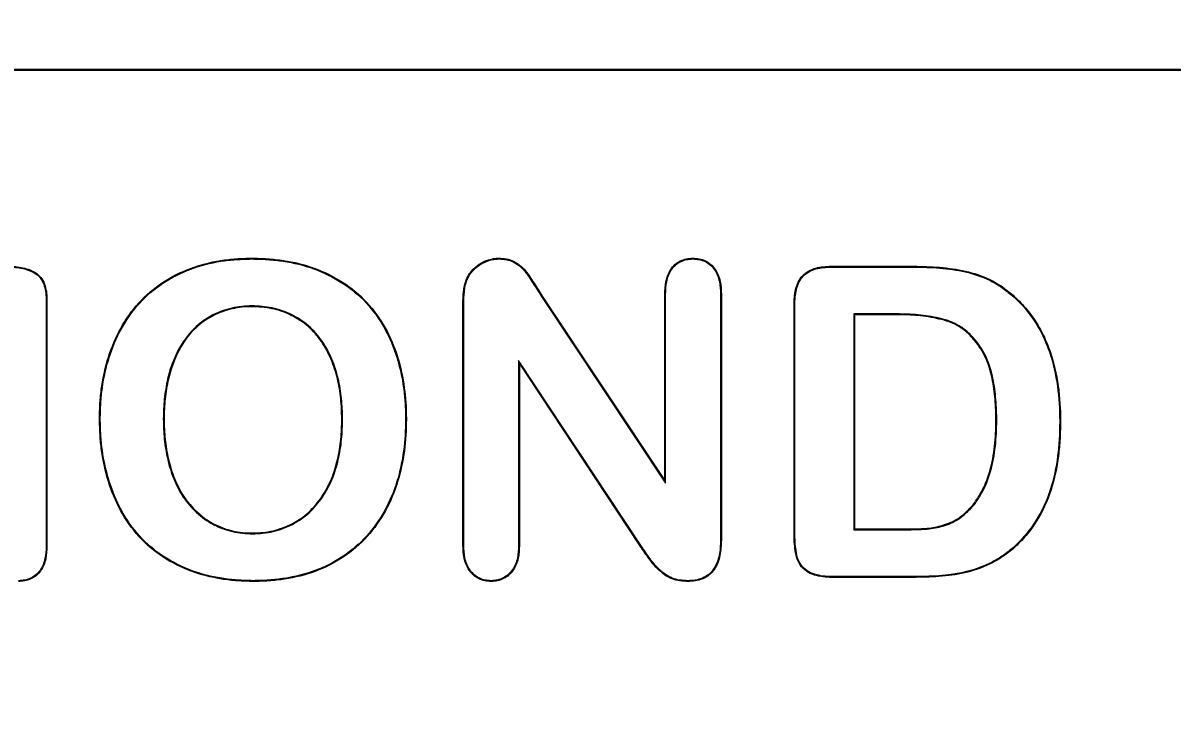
# Model space of a CAD drawing. Header units: millimetres. Extents: x 14 to 415, y 15 to 319.
# Drawn here: x 224.26 to 234.8, y 71.4 to 77.75 of the extents above; entities that cross this region are included whole.
import ezdxf

# ---------------------------------------------------------------- set-up
doc = ezdxf.new("R2010")
doc.units = ezdxf.units.MM
doc.header["$LTSCALE"] = 1.538462
for name, color, linetype, lineweight in [('Dimension (ANSI)', 7, 'Continuous', 9), ('Visible (ANSI)', 7, 'Continuous', 9), ('Visible Narrow (ANSI)', 7, 'Continuous', 9)]:
    doc.layers.add(name, color=color, linetype=linetype, lineweight=lineweight)
doc.styles.add('Note Text (ANSI)', font='arial.ttf')
doc.dimstyles.new('Default - mm (ANSI)', dxfattribs={"dimscale": 1.538462, "dimtxt": 2, "dimasz": 2, "dimexe": 3.175, "dimexo": 1, "dimgap": 0.8, "dimtad": 0, "dimtih": 1, "dimtoh": 1, "dimrnd": 1e-08, "dimzin": 4, "dimdsep": 46, "dimtxsty": 'Note Text (ANSI)', "dimblk": 'Filled-1', "dimcen": 0.09, "dimdle": 10, "dimclrd": 256, "dimclre": 256, "dimclrt": 256, "dimadec": 1, "dimazin": 0, "dimtfac": 1.524, "dimtofl": 0, "dimtmove": 0, "dimatfit": 3, "dimfxl": 1, "dimtolj": 1, "dimtzin": 0, "dimlwd": -1, "dimlwe": -1, "dimarcsym": 0})

# ---------------------------------------------------------------- blocks, each defined once
blk = doc.blocks.new('Filled-1')
at = {"color": 0}
for p, q in [((0, 0), (-1, 0.15)), ((-1, 0.15), (-1, -0.15)), ((-1, 0), (0, 0)), ((-1, -0.15), (0, 0))]:
    blk.add_line(p, q, dxfattribs=at)
at = {"color": 0, "flags": 128}
blk.add_lwpolyline([(-1, -0.15), (0, 0), (-1, 0.15), (-1, -0.15)], dxfattribs=at)
at = {"color": 0}
blk.add_solid([(-1, -0.15), (0, 0), (-1, 0.15), (-1, -0.15)], dxfattribs=at)
blk = doc.blocks.new('*D37')
at = {"layer": 'Defpoints', "color": 0, "transparency": 16777216}
for p in [(251.304, 107.359), (204.766, 71.398), (251.304, 71.398)]:
    blk.add_point(p, dxfattribs=at)
at = {"layer": 'Dimension (ANSI)', "transparency": 16777216}
for p, q in [((204.766, 72.936), (204.766, 112.244)), ((251.304, 72.936), (251.304, 112.244)), ((207.843, 107.359), (229.026, 107.359)), ((248.227, 107.359), (243.233, 107.359))]:
    blk.add_line(p, q, dxfattribs=at)
at = {"layer": 'Dimension (ANSI)', "transparency": 16777216, "xscale": 3.076923076923077, "yscale": 3.076923076923077, "zscale": 3.076923076923077, "rotation": 180}
blk.add_blockref('Filled-1', (204.766, 107.359), dxfattribs=at)
at = {"layer": 'Dimension (ANSI)', "transparency": 16777216, "xscale": 3.076923076923077, "yscale": 3.076923076923077, "zscale": 3.076923076923077}
blk.add_blockref('Filled-1', (251.304, 107.359), dxfattribs=at)
at = {"layer": 'Dimension (ANSI)', "transparency": 16777216, "insert": (236.129, 107.359), "char_height": 3.0769, "attachment_point": 5, "style": 'Note Text (ANSI)'}
blk.add_mtext('\\A1; 55.00\\P[2.17]', dxfattribs=at)

msp = doc.modelspace()

# ---------------------------------------------------------------- linework, layer by layer
at = {"layer": 'Visible (ANSI)'}
for p, q in [((243.2657, 77.3208), (212.8042, 77.3208)), ((243.2657, 77.3097), (212.8042, 77.3097)), ((226.3593, 75.5841), (226.3593, 75.5915)), ((228.6232, 75.5841), (228.6232, 75.5915)), ((230.4013, 75.5841), (230.4013, 75.5915)), ((231.6698, 75.5175), (232.4293, 75.5175)), ((231.6699, 75.5101), (231.6698, 75.5175)), ((231.6699, 75.5101), (232.4292, 75.5101)), ((228.3311, 75.3898), (228.3242, 75.3925)), ((229.0132, 75.2399), (229.0195, 75.2439)), ((229.0132, 75.2399), (230.1525, 73.531)), ((229.0195, 75.2439), (230.1451, 73.5554)), ((230.1451, 73.5554), (230.1451, 75.2595)), ((230.1525, 75.2594), (230.1451, 75.2595)), ((230.1525, 73.531), (230.1525, 75.2594)), ((230.6559, 75.2594), (230.6633, 75.2595)), ((230.6559, 75.2594), (230.6559, 73.0072)), ((230.6633, 75.2595), (230.6633, 73.0071)), ((233.3176, 75.2602), (233.3224, 75.2658)), ((224.4737, 75.2015), (224.4811, 75.2016)), ((224.4737, 75.2015), (224.4737, 72.9551)), ((224.4811, 75.2016), (224.4811, 72.955)), ((226.3593, 75.1547), (226.3593, 75.1473)), ((228.2941, 72.962), (228.2941, 75.1716)), ((228.3015, 72.9621), (228.3015, 75.1715)), ((231.3297, 73.0736), (231.3297, 75.1635)), ((231.3371, 75.1633), (231.3297, 75.1635)), ((231.3371, 73.0737), (231.3371, 75.1633)), ((231.8776, 75.0806), (231.885, 75.0732)), ((231.8776, 75.0806), (231.8776, 73.1038)), ((232.2726, 75.0806), (231.8776, 75.0806)), ((232.2725, 75.0732), (231.885, 75.0732)), ((231.885, 75.0732), (231.885, 73.1112)), ((228.805, 74.6535), (228.805, 72.9604)), ((229.9164, 72.9742), (228.805, 74.6535)), ((228.805, 74.6535), (228.8124, 74.629)), ((229.9102, 72.9701), (228.8124, 74.629)), ((228.8124, 74.629), (228.8124, 72.9602)), ((224.9698, 74.1188), (224.9624, 74.1188)), ((225.5473, 74.1188), (225.5547, 74.1188)), ((227.1909, 74.1189), (227.1835, 74.1188)), ((227.7684, 74.1148), (227.7758, 74.1148)), ((233.188, 74.1032), (233.1806, 74.1032)), ((233.7656, 74.0992), (233.773, 74.0992)), ((230.1525, 73.531), (230.1451, 73.5554)), ((232.8905, 73.2416), (232.8856, 73.2471)), ((231.8776, 73.1038), (231.885, 73.1112)), ((231.885, 73.1112), (232.3298, 73.1112)), ((226.3674, 73.0668), (226.3674, 73.0742)), ((230.6559, 73.0072), (230.6633, 73.0071)), ((231.8776, 73.1038), (232.3298, 73.1038)), ((224.4737, 72.9551), (224.4811, 72.955)), ((228.3015, 72.9621), (228.2941, 72.962)), ((228.805, 72.9604), (228.8124, 72.9602)), ((233.3412, 72.9415), (233.3461, 72.9359)), ((226.3709, 72.6373), (226.3708, 72.63)), ((228.5532, 72.6374), (228.5532, 72.63)), ((230.3562, 72.6374), (230.3562, 72.63)), ((232.4489, 72.667), (231.6958, 72.667)), ((232.4489, 72.6744), (231.6959, 72.6744))]:
    msp.add_line(p, q, dxfattribs=at)
for points, knots in [([(224.9624, 74.1188), (224.9633, 74.1667), (224.9642, 74.2145), (224.9698, 74.31), (224.9748, 74.3577), (224.9951, 74.4998), (225.0154, 74.5936), (225.1022, 74.8673), (225.1941, 75.0404), (225.387, 75.2531), (225.4604, 75.3157), (225.6199, 75.4215), (225.7062, 75.4643), (225.8855, 75.5314), (225.9787, 75.5552), (226.1205, 75.5778), (226.1681, 75.5832), (226.2636, 75.5894), (226.3114, 75.5905), (226.3593, 75.5915)], [0, 0, 0, 0, 0.0001692093, 0.0001692093, 0.0003384185, 0.0003384185, 0.000676837, 0.000676837, 0.0013536741, 0.0013536741, 0.0016920926, 0.0016920926, 0.0020305111, 0.0020305111, 0.0023689297, 0.0023689297, 0.0025381389, 0.0025381389, 0.0027073482, 0.0027073482, 0.0027073482, 0.0027073482]), ([(224.9698, 74.1188), (224.9707, 74.1666), (224.9716, 74.2143), (224.9772, 74.3094), (224.9821, 74.3568), (225.0023, 74.4984), (225.0225, 74.5918), (225.109, 74.8643), (225.2004, 75.0363), (225.392, 75.2477), (225.4649, 75.3098), (225.6235, 75.415), (225.7093, 75.4576), (225.8876, 75.5243), (225.9803, 75.5479), (226.1215, 75.5705), (226.1688, 75.5759), (226.2638, 75.582), (226.3115, 75.5831), (226.3593, 75.5841)], [0, 0, 0, 0, 0.0001681814, 0.0001681814, 0.0003365368, 0.0003365368, 0.0006732474, 0.0006732474, 0.0013466688, 0.0013466688, 0.0016833795, 0.0016833795, 0.0020200902, 0.0020200902, 0.0023568009, 0.0023568009, 0.0025251562, 0.0025251562, 0.0026933569, 0.0026933569, 0.0026933569, 0.0026933569]), ([(226.3593, 75.5915), (226.4076, 75.5908), (226.456, 75.59), (226.5524, 75.5829), (226.6005, 75.5775), (226.744, 75.5562), (226.8384, 75.5334), (227.1112, 75.4345), (227.2799, 75.3293), (227.5435, 75.0462), (227.6374, 74.8716), (227.724, 74.5948), (227.7444, 74.4999), (227.7635, 74.3561), (227.7684, 74.308), (227.7748, 74.2115), (227.7754, 74.1631), (227.7758, 74.1148)], [0, 0, 0, 0, 0.0001707451, 0.0001707451, 0.0003414902, 0.0003414902, 0.0006829805, 0.0006829805, 0.001365961, 0.001365961, 0.0020489415, 0.0020489415, 0.0023904317, 0.0023904317, 0.0025611768, 0.0025611768, 0.0027319219, 0.0027319219, 0.0027319219, 0.0027319219]), ([(226.3593, 75.5841), (226.4076, 75.5834), (226.4557, 75.5826), (226.5516, 75.5755), (226.5996, 75.5702), (226.7425, 75.549), (226.8364, 75.5263), (227.1076, 75.4279), (227.2754, 75.3233), (227.5372, 75.0422), (227.6306, 74.8685), (227.7168, 74.593), (227.7371, 74.4985), (227.7561, 74.3553), (227.761, 74.3073), (227.7674, 74.2112), (227.768, 74.1632), (227.7684, 74.1148)], [0, 0, 0, 0, 0.0001697246, 0.0001697246, 0.0003396035, 0.0003396035, 0.0006793612, 0.0006793612, 0.0013588768, 0.0013588768, 0.0020383924, 0.0020383924, 0.0023781502, 0.0023781502, 0.0025480291, 0.0025480291, 0.0027177796, 0.0027177796, 0.0027177796, 0.0027177796]), ([(228.3242, 75.3925), (228.3308, 75.407), (228.3373, 75.4214), (228.3536, 75.4485), (228.3633, 75.4612), (228.3939, 75.4976), (228.4178, 75.5187), (228.4709, 75.5534), (228.4994, 75.5678), (228.5447, 75.5823), (228.5602, 75.5859), (228.5915, 75.5902), (228.6074, 75.5908), (228.6232, 75.5915)], [0, 0, 0, 0, 0.00005571568, 0.00005571568, 0.00011143135, 0.00011143135, 0.00022286271, 0.00022286271, 0.00033429406, 0.00033429406, 0.00039000974, 0.00039000974, 0.00044572541, 0.00044572541, 0.00044572541, 0.00044572541]), ([(228.3311, 75.3898), (228.3376, 75.4042), (228.344, 75.4182), (228.3597, 75.4442), (228.3691, 75.4566), (228.3992, 75.4924), (228.4223, 75.5128), (228.4745, 75.547), (228.5023, 75.561), (228.5466, 75.5751), (228.5617, 75.5786), (228.592, 75.5828), (228.6075, 75.5834), (228.6232, 75.5841)], [0, 0, 0, 0, 0.00005403762, 0.00005403762, 0.00010853353, 0.00010853353, 0.00021752534, 0.00021752534, 0.00032651716, 0.00032651716, 0.00038101307, 0.00038101307, 0.00043516479, 0.00043516479, 0.00043516479, 0.00043516479]), ([(228.6232, 75.5915), (228.6465, 75.5906), (228.6699, 75.5896), (228.7154, 75.5811), (228.7377, 75.5734), (228.8007, 75.5432), (228.8365, 75.512), (228.8971, 75.4415), (228.9213, 75.4016), (228.9706, 75.3229), (228.995, 75.2834), (229.0195, 75.2439)], [0, 0, 0, 0, 0.00008165373, 0.00008165373, 0.00016330747, 0.00016330747, 0.00032661493, 0.00032661493, 0.0004899224, 0.0004899224, 0.00065322986, 0.00065322986, 0.00065322986, 0.00065322986]), ([(228.6232, 75.5841), (228.6464, 75.5832), (228.6693, 75.5822), (228.7133, 75.5739), (228.735, 75.5664), (228.7965, 75.537), (228.8314, 75.5067), (228.8911, 75.4373), (228.9151, 75.3977), (228.9643, 75.319), (228.9887, 75.2795), (229.0132, 75.24), (229.0132, 75.2399), (229.0132, 75.2399), (229.0132, 75.2399)], [0, 0, 0, 0, 0.00008016699, 0.00008016699, 0.00016067949, 0.00016067949, 0.00032170447, 0.00032170447, 0.00048272946, 0.00048272946, 0.00064375444, 0.00064375444, 0.00064375444, 0.00064390168, 0.00064390168, 0.00064390168, 0.00064390168]), ([(230.1451, 75.2595), (230.1464, 75.2989), (230.148, 75.3387), (230.1638, 75.4163), (230.1774, 75.4543), (230.2209, 75.5204), (230.251, 75.5482), (230.304, 75.575), (230.323, 75.5817), (230.3617, 75.5895), (230.3815, 75.5905), (230.4013, 75.5915)], [0, 0, 0, 0, 0.00013937207, 0.00013937207, 0.00027874414, 0.00027874414, 0.00041811621, 0.00041811621, 0.00048780225, 0.00048780225, 0.00055748828, 0.00055748828, 0.00055748828, 0.00055748828]), ([(230.1525, 75.2594), (230.1538, 75.2988), (230.1554, 75.338), (230.1709, 75.4141), (230.1842, 75.4512), (230.2265, 75.5154), (230.2554, 75.5422), (230.3068, 75.5681), (230.3251, 75.5746), (230.3624, 75.5821), (230.3816, 75.5831), (230.4013, 75.5841)], [0, 0, 0, 0, 0.00013607543, 0.00013607543, 0.00027229216, 0.00027229216, 0.00040850889, 0.00040850889, 0.00047661725, 0.00047661725, 0.0005443156, 0.0005443156, 0.0005443156, 0.0005443156]), ([(230.4013, 75.5915), (230.4213, 75.5905), (230.4413, 75.5896), (230.4806, 75.5822), (230.4998, 75.5758), (230.5538, 75.5496), (230.5847, 75.5221), (230.6298, 75.456), (230.6443, 75.4179), (230.6604, 75.3395), (230.662, 75.2993), (230.6633, 75.2595)], [0, 0, 0, 0, 0.00007002805, 0.00007002805, 0.0001400561, 0.0001400561, 0.0002801122, 0.0002801122, 0.0004201683, 0.0004201683, 0.0005602244, 0.0005602244, 0.0005602244, 0.0005602244]), ([(230.4013, 75.5841), (230.4212, 75.5831), (230.4407, 75.5822), (230.4785, 75.575), (230.4972, 75.5689), (230.5494, 75.5436), (230.5792, 75.517), (230.623, 75.4528), (230.6372, 75.4156), (230.653, 75.3388), (230.6546, 75.2992), (230.6559, 75.2594)], [0, 0, 0, 0, 0.00006791252, 0.00006791252, 0.0001362327, 0.0001362327, 0.00027287307, 0.00027287307, 0.00040951344, 0.00040951344, 0.00054601053, 0.00054601053, 0.00054601053, 0.00054601053]), ([(224.1224, 75.5101), (224.1684, 75.5088), (224.2141, 75.5066), (224.3026, 75.4866), (224.3464, 75.4706), (224.4007, 75.4316), (224.4167, 75.4161), (224.4401, 75.3783), (224.45, 75.358), (224.4626, 75.3146), (224.4678, 75.2924), (224.4725, 75.2475), (224.473, 75.2245), (224.4737, 75.2015)], [0, 0, 0, 0, 0.00015889378, 0.00015889378, 0.00031790329, 0.00031790329, 0.00039740804, 0.00039740804, 0.0004769128, 0.0004769128, 0.00055641755, 0.00055641755, 0.00063579273, 0.00063579273, 0.00063579273, 0.00063579273]), ([(224.1225, 75.5175), (224.1685, 75.5162), (224.215, 75.514), (224.305, 75.4936), (224.3494, 75.4774), (224.4057, 75.4371), (224.4225, 75.4207), (224.4468, 75.3815), (224.4569, 75.3605), (224.4699, 75.3162), (224.4751, 75.2937), (224.4799, 75.2478), (224.4804, 75.2246), (224.4811, 75.2016)], [0, 0, 0, 0, 0.00016233415, 0.00016233415, 0.0003246683, 0.0003246683, 0.00040583538, 0.00040583538, 0.00048700246, 0.00048700246, 0.00056816953, 0.00056816953, 0.00064933661, 0.00064933661, 0.00064933661, 0.00064933661]), ([(231.3297, 75.1635), (231.3311, 75.2107), (231.3334, 75.2584), (231.3558, 75.3506), (231.3749, 75.3959), (231.4396, 75.4653), (231.4834, 75.4879), (231.5747, 75.5136), (231.6226, 75.516), (231.6698, 75.5175)], [0, 0, 0, 0, 0.00016714169, 0.00016714169, 0.00033428338, 0.00033428338, 0.00050142507, 0.00050142507, 0.00066856677, 0.00066856677, 0.00066856677, 0.00066856677]), ([(231.3371, 75.1633), (231.3385, 75.2107), (231.3408, 75.2575), (231.3628, 75.348), (231.3814, 75.392), (231.4438, 75.459), (231.4863, 75.4811), (231.5757, 75.5062), (231.6227, 75.5086), (231.6699, 75.5101)], [0, 0, 0, 0, 0.0001638479, 0.0001638479, 0.00032782573, 0.00032782573, 0.00049180356, 0.00049180356, 0.00065564862, 0.00065564862, 0.00065564862, 0.00065564862]), ([(232.4292, 75.5101), (232.5082, 75.5089), (232.5871, 75.5073), (232.7441, 75.4937), (232.8224, 75.4827), (232.9759, 75.4487), (233.0508, 75.4237), (233.1566, 75.3721), (233.1908, 75.3526), (233.2558, 75.309), (233.2866, 75.2847), (233.3176, 75.2602)], [0, 0, 0, 0, 0.0002793124, 0.0002793124, 0.0005586871, 0.0005586871, 0.0008380618, 0.0008380618, 0.0009777491, 0.0009777491, 0.0011171689, 0.0011171689, 0.0011171689, 0.0011171689]), ([(232.4293, 75.5175), (232.5083, 75.5163), (232.5874, 75.5147), (232.745, 75.501), (232.8235, 75.49), (232.9779, 75.4558), (233.0535, 75.4306), (233.1601, 75.3786), (233.1946, 75.3589), (233.2602, 75.3149), (233.2913, 75.2904), (233.3224, 75.2658)], [0, 0, 0, 0, 0.000280817, 0.000280817, 0.000561634, 0.000561634, 0.0008424511, 0.0008424511, 0.0009828596, 0.0009828596, 0.0011232681, 0.0011232681, 0.0011232681, 0.0011232681]), ([(228.2941, 75.1716), (228.2945, 75.2089), (228.2955, 75.2463), (228.3021, 75.3019), (228.3047, 75.3205), (228.3125, 75.357), (228.3183, 75.3748), (228.3242, 75.3925)], [0, 0, 0, 0, 0.0001325811, 0.0001325811, 0.00019887165, 0.00019887165, 0.0002651622, 0.0002651622, 0.0002651622, 0.0002651622]), ([(228.3015, 75.1715), (228.3019, 75.2089), (228.3029, 75.2457), (228.3094, 75.3009), (228.312, 75.3193), (228.3197, 75.3549), (228.3252, 75.3721), (228.3311, 75.3898)], [0, 0, 0, 0, 0.00013118362, 0.00013118362, 0.00019679652, 0.00019679652, 0.00026194278, 0.00026194278, 0.00026194278, 0.00026194278]), ([(233.3176, 75.2602), (233.3577, 75.2243), (233.3967, 75.1879), (233.4678, 75.108), (233.5003, 75.0653), (233.5594, 74.9761), (233.5862, 74.9296), (233.6331, 74.8334), (233.6528, 74.7834), (233.7059, 74.6317), (233.7287, 74.5264), (233.7598, 74.314), (233.7645, 74.2067), (233.7656, 74.0992)], [0, 0, 0, 0, 0.000188355, 0.000188355, 0.0003769755, 0.0003769755, 0.000565596, 0.000565596, 0.0007542164, 0.0007542164, 0.0011314573, 0.0011314573, 0.001508595, 0.001508595, 0.001508595, 0.001508595]), ([(233.3224, 75.2658), (233.3625, 75.2299), (233.4019, 75.1931), (233.4736, 75.1127), (233.5062, 75.0697), (233.5658, 74.9799), (233.5927, 74.9331), (233.6399, 74.8363), (233.6597, 74.7861), (233.713, 74.6336), (233.736, 74.5278), (233.7672, 74.3147), (233.7719, 74.2068), (233.773, 74.0992)], [0, 0, 0, 0, 0.0001895167, 0.0001895167, 0.0003790334, 0.0003790334, 0.0005685501, 0.0005685501, 0.0007580668, 0.0007580668, 0.0011371002, 0.0011371002, 0.0015161336, 0.0015161336, 0.0015161336, 0.0015161336]), ([(226.3593, 75.1547), (226.3592, 75.1547), (226.3592, 75.1547), (226.3591, 75.1546), (226.3285, 75.1539), (226.2976, 75.1531), (226.236, 75.1467), (226.2055, 75.1413), (226.1151, 75.1205), (226.0564, 75.0995), (225.8913, 75.0145), (225.7973, 74.9279), (225.6604, 74.7219), (225.6156, 74.6049), (225.5732, 74.425), (225.5633, 74.3642), (225.5503, 74.2418), (225.5485, 74.1802), (225.5473, 74.119), (225.5473, 74.1189), (225.5473, 74.1189), (225.5473, 74.1188)], [0, 0, 0, 0, 0.0000002608, 0.0000002608, 0.0000002608, 0.0001092755, 0.0001092755, 0.0002182901, 0.0002182901, 0.0004363195, 0.0004363195, 0.0008723781, 0.0008723781, 0.0013084368, 0.0013084368, 0.0015264661, 0.0015264661, 0.0017444954, 0.0017444954, 0.0017444954, 0.0017446666, 0.0017446666, 0.0017446666, 0.0017446666]), ([(226.3593, 75.1473), (226.3286, 75.1465), (226.298, 75.1457), (226.2371, 75.1394), (226.2069, 75.134), (226.1173, 75.1134), (226.0592, 75.0926), (225.8958, 75.0085), (225.8029, 74.9228), (225.6672, 74.7188), (225.6227, 74.6025), (225.5804, 74.4237), (225.5706, 74.3631), (225.5576, 74.2413), (225.5559, 74.18), (225.5547, 74.1188)], [0, 0, 0, 0, 0.0001081572, 0.0001081572, 0.0002163144, 0.0002163144, 0.0004326287, 0.0004326287, 0.0008652575, 0.0008652575, 0.0012978862, 0.0012978862, 0.0015142006, 0.0015142006, 0.0017305149, 0.0017305149, 0.0017305149, 0.0017305149]), ([(227.1909, 74.1189), (227.1909, 74.1189), (227.1909, 74.1189), (227.1909, 74.119), (227.1896, 74.1809), (227.1881, 74.2432), (227.1753, 74.3671), (227.1648, 74.4286), (227.1356, 74.5498), (227.1164, 74.6094), (227.0678, 74.7243), (227.0391, 74.7799), (226.9857, 74.8574), (226.966, 74.8817), (226.9248, 74.9286), (226.9027, 74.951), (226.8314, 75.0124), (226.7788, 75.0469), (226.6663, 75.1021), (226.6067, 75.1225), (226.4843, 75.149), (226.4214, 75.1525), (226.3595, 75.1546), (226.3595, 75.1546), (226.3594, 75.1547), (226.3593, 75.1547)], [0, 0, 0, 0, 0.0000001435, 0.0000001435, 0.0000001435, 0.0002187367, 0.0002187367, 0.0004373299, 0.0004373299, 0.0006559231, 0.0006559231, 0.0008745162, 0.0008745162, 0.0009838128, 0.0009838128, 0.0010931094, 0.0010931094, 0.0013117026, 0.0013117026, 0.0015302958, 0.0015302958, 0.001748889, 0.001748889, 0.001748889, 0.0017491477, 0.0017491477, 0.0017491477, 0.0017491477]), ([(227.1835, 74.1188), (227.1822, 74.1808), (227.1807, 74.2428), (227.168, 74.366), (227.1576, 74.4273), (227.1285, 74.5477), (227.1094, 74.6069), (227.0612, 74.7211), (227.0326, 74.7764), (226.9799, 74.8529), (226.9602, 74.877), (226.9194, 74.9236), (226.8976, 74.9457), (226.8272, 75.0063), (226.775, 75.0406), (226.6636, 75.0952), (226.6045, 75.1154), (226.4833, 75.1417), (226.4212, 75.1451), (226.3593, 75.1473)], [0, 0, 0, 0, 0.000216912, 0.000216912, 0.000433824, 0.000433824, 0.0006507361, 0.0006507361, 0.0008676481, 0.0008676481, 0.0009761041, 0.0009761041, 0.0010845601, 0.0010845601, 0.0013014721, 0.0013014721, 0.0015183842, 0.0015183842, 0.0017352962, 0.0017352962, 0.0017352962, 0.0017352962]), ([(233.1806, 74.1032), (233.1803, 74.168), (233.1785, 74.2327), (233.1677, 74.3618), (233.159, 74.426), (233.1326, 74.5529), (233.114, 74.6153), (233.0613, 74.7337), (233.0255, 74.7884), (232.9636, 74.8633), (232.9414, 74.887), (232.8933, 74.9304), (232.867, 74.9495), (232.8116, 74.9831), (232.7824, 74.9974), (232.7212, 75.0187), (232.6898, 75.0271), (232.5952, 75.0488), (232.531, 75.0589), (232.4021, 75.0711), (232.3373, 75.0724), (232.2725, 75.0732)], [0, 0, 0, 0, 0.0002272615, 0.0002272615, 0.000454523, 0.000454523, 0.0006817845, 0.0006817845, 0.000909046, 0.000909046, 0.0010226768, 0.0010226768, 0.0011363075, 0.0011363075, 0.0012499383, 0.0012499383, 0.001363569, 0.001363569, 0.0015908305, 0.0015908305, 0.001818092, 0.001818092, 0.001818092, 0.001818092]), ([(233.188, 74.1032), (233.188, 74.1032), (233.188, 74.1032), (233.188, 74.1032), (233.1877, 74.168), (233.1859, 74.2332), (233.175, 74.3626), (233.1663, 74.4273), (233.1397, 74.5547), (233.1211, 74.6176), (233.0678, 74.7374), (233.0316, 74.7926), (232.9691, 74.8682), (232.9467, 74.8922), (232.8979, 74.9362), (232.8712, 74.9556), (232.8151, 74.9896), (232.7852, 75.0043), (232.7232, 75.0258), (232.6917, 75.0342), (232.5964, 75.0561), (232.532, 75.0662), (232.4025, 75.0785), (232.3373, 75.0797), (232.2726, 75.0806), (232.2726, 75.0806), (232.2726, 75.0806), (232.2726, 75.0806)], [0, 0, 0, 0, 0.0000000971, 0.0000000971, 0.0000000971, 0.0002290784, 0.0002290784, 0.0004580597, 0.0004580597, 0.0006870411, 0.0006870411, 0.0009160224, 0.0009160224, 0.001030513, 0.001030513, 0.0011450037, 0.0011450037, 0.0012594943, 0.0012594943, 0.001373985, 0.001373985, 0.0016029663, 0.0016029663, 0.0018319476, 0.0018319476, 0.0018319476, 0.0018320062, 0.0018320062, 0.0018320062, 0.0018320062]), ([(226.3708, 72.63), (226.3225, 72.6311), (226.2742, 72.6323), (226.1777, 72.6388), (226.1297, 72.6443), (225.9864, 72.6673), (225.8921, 72.6908), (225.7111, 72.7588), (225.624, 72.8023), (225.4622, 72.9082), (225.3885, 72.972), (225.2581, 73.1149), (225.203, 73.1951), (225.1097, 73.3646), (225.0727, 73.4544), (225.0156, 73.6391), (224.9951, 73.7339), (224.975, 73.8776), (224.9702, 73.9257), (224.9644, 74.0222), (224.9634, 74.0705), (224.9624, 74.1188)], [0, 0, 0, 0, 0.0001705458, 0.0001705458, 0.0003410916, 0.0003410916, 0.0006821833, 0.0006821833, 0.0010232749, 0.0010232749, 0.0013643665, 0.0013643665, 0.0017054582, 0.0017054582, 0.0020465498, 0.0020465498, 0.0023876415, 0.0023876415, 0.0025581873, 0.0025581873, 0.0027287331, 0.0027287331, 0.0027287331, 0.0027287331]), ([(226.3709, 72.6373), (226.3226, 72.6385), (226.2744, 72.6397), (226.1785, 72.6461), (226.1306, 72.6516), (225.988, 72.6745), (225.8942, 72.6979), (225.7142, 72.7655), (225.6275, 72.8088), (225.4668, 72.914), (225.3936, 72.9774), (225.264, 73.1194), (225.2093, 73.1991), (225.1164, 73.3677), (225.0797, 73.4569), (225.0228, 73.6409), (225.0024, 73.7353), (224.9824, 73.8784), (224.9775, 73.9263), (224.9718, 74.0224), (224.9708, 74.0705), (224.9698, 74.1188)], [0, 0, 0, 0, 0.000169551, 0.000169551, 0.0003392858, 0.0003392858, 0.0006787552, 0.0006787552, 0.0010182246, 0.0010182246, 0.001357694, 0.001357694, 0.0016971635, 0.0016971635, 0.0020366329, 0.0020366329, 0.0023761023, 0.0023761023, 0.002545837, 0.002545837, 0.0027153981, 0.0027153981, 0.0027153981, 0.0027153981]), ([(225.5473, 74.1188), (225.5473, 74.1188), (225.5473, 74.1187), (225.5473, 74.1187), (225.5485, 74.0567), (225.5503, 73.9943), (225.5634, 73.8703), (225.5734, 73.8087), (225.6016, 73.6872), (225.6202, 73.6273), (225.6677, 73.5118), (225.6958, 73.4557), (225.7654, 73.3513), (225.8068, 73.3039), (225.8987, 73.2189), (225.9497, 73.1815), (226.0605, 73.1226), (226.1201, 73.1015), (226.2115, 73.0799), (226.2426, 73.0747), (226.3049, 73.0685), (226.3362, 73.0677), (226.3672, 73.0668), (226.3672, 73.0668), (226.3673, 73.0668), (226.3674, 73.0668)], [0, 0, 0, 0, 0.0000001701, 0.0000001701, 0.0000001701, 0.0002195255, 0.0002195255, 0.000438881, 0.000438881, 0.0006582364, 0.0006582364, 0.0008775919, 0.0008775919, 0.0010969474, 0.0010969474, 0.0013163028, 0.0013163028, 0.0015356583, 0.0015356583, 0.001645336, 0.001645336, 0.0017550138, 0.0017550138, 0.0017550138, 0.0017552794, 0.0017552794, 0.0017552794, 0.0017552794]), ([(225.5547, 74.1188), (225.5559, 74.0568), (225.5577, 73.9948), (225.5707, 73.8714), (225.5807, 73.8101), (225.6088, 73.6892), (225.6271, 73.6297), (225.6744, 73.515), (225.7023, 73.4592), (225.7711, 73.356), (225.8122, 73.3089), (225.9033, 73.2247), (225.9538, 73.1877), (226.0634, 73.1294), (226.1224, 73.1085), (226.2129, 73.0872), (226.2436, 73.082), (226.3053, 73.0759), (226.3364, 73.075), (226.3674, 73.0742)], [0, 0, 0, 0, 0.0002176548, 0.0002176548, 0.0004353096, 0.0004353096, 0.0006529644, 0.0006529644, 0.0008706192, 0.0008706192, 0.001088274, 0.001088274, 0.0013059288, 0.0013059288, 0.0015235836, 0.0015235836, 0.001632411, 0.001632411, 0.0017412384, 0.0017412384, 0.0017412384, 0.0017412384]), ([(226.3674, 73.0668), (226.3675, 73.0668), (226.3675, 73.0668), (226.3676, 73.0668), (226.3987, 73.0678), (226.43, 73.0689), (226.4925, 73.0751), (226.5235, 73.0805), (226.6152, 73.1027), (226.6745, 73.1243), (226.7865, 73.1814), (226.8391, 73.2169), (226.9314, 73.3023), (226.9718, 73.3508), (227.0416, 73.4549), (227.0709, 73.5106), (227.1197, 73.6259), (227.1379, 73.6861), (227.1661, 73.8079), (227.1759, 73.8698), (227.1882, 73.994), (227.1902, 74.0566), (227.1909, 74.1187), (227.1909, 74.1188), (227.1909, 74.1188), (227.1909, 74.1189)], [0, 0, 0, 0, 0.000000267, 0.000000267, 0.000000267, 0.0001109477, 0.0001109477, 0.0002216284, 0.0002216284, 0.0004429898, 0.0004429898, 0.0006643512, 0.0006643512, 0.0008857126, 0.0008857126, 0.001107074, 0.001107074, 0.0013284354, 0.0013284354, 0.0015497968, 0.0015497968, 0.0017711582, 0.0017711582, 0.0017711582, 0.001771303, 0.001771303, 0.001771303, 0.001771303]), ([(226.3674, 73.0742), (226.3985, 73.0752), (226.4296, 73.0763), (226.4914, 73.0824), (226.5221, 73.0878), (226.6129, 73.1097), (226.6717, 73.1312), (226.7826, 73.1877), (226.8346, 73.2228), (226.9259, 73.3072), (226.9659, 73.3554), (227.0352, 73.4586), (227.0643, 73.5139), (227.1127, 73.6284), (227.1308, 73.6881), (227.1589, 73.8092), (227.1685, 73.8708), (227.1808, 73.9945), (227.1828, 74.0567), (227.1835, 74.1188)], [0, 0, 0, 0, 0.0001098201, 0.0001098201, 0.0002196402, 0.0002196402, 0.0004392805, 0.0004392805, 0.0006589207, 0.0006589207, 0.000878561, 0.000878561, 0.0010982012, 0.0010982012, 0.0013178414, 0.0013178414, 0.0015374817, 0.0015374817, 0.0017571219, 0.0017571219, 0.0017571219, 0.0017571219]), ([(227.7758, 74.1148), (227.7738, 74.0183), (227.7703, 73.9217), (227.7444, 73.7304), (227.7243, 73.6356), (227.6394, 73.3588), (227.5455, 73.1849), (227.3516, 72.9698), (227.278, 72.9061), (227.1168, 72.7998), (227.03, 72.7562), (226.849, 72.6887), (226.7547, 72.6665), (226.6116, 72.6437), (226.5636, 72.638), (226.4674, 72.6317), (226.4191, 72.6308), (226.3708, 72.63)], [0, 0, 0, 0, 0.00034131, 0.00034131, 0.0006826201, 0.0006826201, 0.0013652402, 0.0013652402, 0.0017065502, 0.0017065502, 0.0020478603, 0.0020478603, 0.0023891703, 0.0023891703, 0.0025598254, 0.0025598254, 0.0027304804, 0.0027304804, 0.0027304804, 0.0027304804]), ([(227.7684, 74.1148), (227.7664, 74.0184), (227.7629, 73.9223), (227.7371, 73.7317), (227.7171, 73.6373), (227.6326, 73.3619), (227.5392, 73.189), (227.3464, 72.9752), (227.2734, 72.9119), (227.1132, 72.8063), (227.0269, 72.7629), (226.847, 72.6958), (226.7531, 72.6737), (226.6106, 72.651), (226.5629, 72.6454), (226.4672, 72.6391), (226.4191, 72.6382), (226.3709, 72.6373)], [0, 0, 0, 0, 0.0003394704, 0.0003394704, 0.0006790695, 0.0006790695, 0.0013582676, 0.0013582676, 0.0016978667, 0.0016978667, 0.0020374658, 0.0020374658, 0.0023770649, 0.0023770649, 0.0025468644, 0.0025468644, 0.00271648, 0.00271648, 0.00271648, 0.00271648]), ([(232.8856, 73.2471), (232.9145, 73.2734), (232.9432, 73.2999), (232.9928, 73.3598), (233.0146, 73.3924), (233.0737, 73.4932), (233.1033, 73.5659), (233.1454, 73.7158), (233.1595, 73.7927), (233.1773, 73.9474), (233.1793, 74.0254), (233.1806, 74.1032)], [0, 0, 0, 0, 0.0001372718, 0.0001372718, 0.0002745437, 0.0002745437, 0.0005490874, 0.0005490874, 0.0008236311, 0.0008236311, 0.0010981747, 0.0010981747, 0.0010981747, 0.0010981747]), ([(232.8905, 73.2416), (232.8905, 73.2416), (232.8906, 73.2416), (232.8906, 73.2417), (232.9194, 73.2679), (232.9485, 73.2947), (232.9989, 73.3555), (233.0208, 73.3884), (233.0804, 73.49), (233.1103, 73.5634), (233.1527, 73.7143), (233.1668, 73.7915), (233.1846, 73.9469), (233.1867, 74.0253), (233.188, 74.1031), (233.188, 74.1031), (233.188, 74.1031), (233.188, 74.1032)], [0, 0, 0, 0, 0.0000002053, 0.0000002053, 0.0000002053, 0.000138389, 0.000138389, 0.0002765727, 0.0002765727, 0.0005529401, 0.0005529401, 0.0008293075, 0.0008293075, 0.0011056749, 0.0011056749, 0.0011056749, 0.0011057724, 0.0011057724, 0.0011057724, 0.0011057724]), ([(233.7656, 74.0992), (233.7648, 74.046), (233.764, 73.9929), (233.7582, 73.8869), (233.7534, 73.834), (233.7325, 73.6762), (233.7117, 73.5717), (233.6462, 73.3702), (233.6013, 73.2733), (233.5165, 73.1392), (233.4847, 73.0966), (233.417, 73.0153), (233.3796, 72.9783), (233.3412, 72.9415)], [0, 0, 0, 0, 0.0001875001, 0.0001875001, 0.0003751039, 0.0003751039, 0.0007503115, 0.0007503115, 0.0011255192, 0.0011255192, 0.001313123, 0.001313123, 0.0015004237, 0.0015004237, 0.0015004237, 0.0015004237]), ([(233.773, 74.0992), (233.7722, 74.0459), (233.7714, 73.9927), (233.7656, 73.8863), (233.7607, 73.8333), (233.7398, 73.6749), (233.7189, 73.57), (233.653, 73.3674), (233.6079, 73.27), (233.5225, 73.1349), (233.4906, 73.0921), (233.4224, 73.0103), (233.3846, 72.9728), (233.3461, 72.9359)], [0, 0, 0, 0, 0.0001884805, 0.0001884805, 0.000376961, 0.000376961, 0.0007539219, 0.0007539219, 0.0011308829, 0.0011308829, 0.0013193634, 0.0013193634, 0.0015078438, 0.0015078438, 0.0015078438, 0.0015078438]), ([(232.3298, 73.1112), (232.3786, 73.1115), (232.4274, 73.1117), (232.525, 73.1153), (232.5738, 73.1187), (232.6698, 73.1371), (232.717, 73.1508), (232.7844, 73.1794), (232.8063, 73.1905), (232.8477, 73.2163), (232.8669, 73.2315), (232.8856, 73.2471)], [0, 0, 0, 0, 0.00017296021, 0.00017296021, 0.00034592042, 0.00034592042, 0.00051888063, 0.00051888063, 0.00060536074, 0.00060536074, 0.00069184084, 0.00069184084, 0.00069184084, 0.00069184084]), ([(232.3298, 73.1038), (232.3298, 73.1038), (232.3298, 73.1038), (232.3298, 73.1038), (232.3298, 73.1038), (232.3298, 73.1038), (232.3298, 73.1038), (232.3786, 73.1042), (232.4275, 73.1043), (232.5254, 73.1079), (232.5747, 73.1114), (232.6717, 73.1299), (232.7193, 73.1438), (232.7876, 73.1727), (232.8098, 73.184), (232.852, 73.2103), (232.8716, 73.2259), (232.8904, 73.2415), (232.8904, 73.2415), (232.8905, 73.2415), (232.8905, 73.2416)], [0, 0, 0, 0, 0.00000001491, 0.00000001491, 0.00000001491, 0.00000002983, 0.00000002983, 0.00000002983, 0.00017446614, 0.00017446614, 0.00034890245, 0.00034890245, 0.00052333876, 0.00052333876, 0.00061055692, 0.00061055692, 0.00069777507, 0.00069777507, 0.00069777507, 0.00069798226, 0.00069798226, 0.00069798226, 0.00069798226]), ([(230.6559, 73.0072), (230.6548, 72.9609), (230.6531, 72.9151), (230.634, 72.8259), (230.6181, 72.7823), (230.5799, 72.7264), (230.5647, 72.7095), (230.5299, 72.6812), (230.5102, 72.67), (230.4684, 72.6525), (230.4465, 72.6462), (230.4021, 72.6391), (230.3793, 72.6382), (230.3562, 72.6374)], [0, 0, 0, 0, 0.00015958676, 0.00015958676, 0.00031927611, 0.00031927611, 0.00039912078, 0.00039912078, 0.00047896546, 0.00047896546, 0.00055881013, 0.00055881013, 0.00063829564, 0.00063829564, 0.00063829564, 0.00063829564]), ([(230.6633, 73.0071), (230.6622, 72.9609), (230.6604, 72.9143), (230.6411, 72.8236), (230.6249, 72.7792), (230.5857, 72.7217), (230.57, 72.7042), (230.5339, 72.675), (230.5136, 72.6634), (230.4708, 72.6454), (230.4483, 72.639), (230.4026, 72.6317), (230.3794, 72.6308), (230.3562, 72.63)], [0, 0, 0, 0, 0.00016288845, 0.00016288845, 0.0003257769, 0.0003257769, 0.00040722113, 0.00040722113, 0.00048866535, 0.00048866535, 0.00057010958, 0.00057010958, 0.0006515538, 0.0006515538, 0.0006515538, 0.0006515538]), ([(231.6958, 72.667), (231.6689, 72.6674), (231.642, 72.6678), (231.5884, 72.6731), (231.5618, 72.6776), (231.5094, 72.6902), (231.4838, 72.6995), (231.4372, 72.7265), (231.4161, 72.7439), (231.3811, 72.7848), (231.3676, 72.8087), (231.3497, 72.8595), (231.3448, 72.8861), (231.3326, 72.9659), (231.3305, 73.0198), (231.3297, 73.0736)], [0, 0, 0, 0, 0.00009391802, 0.00009391802, 0.00018783605, 0.00018783605, 0.00028175407, 0.00028175407, 0.0003756721, 0.0003756721, 0.00046959012, 0.00046959012, 0.00056350814, 0.00056350814, 0.00075134419, 0.00075134419, 0.00075134419, 0.00075134419]), ([(231.6959, 72.6744), (231.6689, 72.6748), (231.6423, 72.6752), (231.5895, 72.6804), (231.5631, 72.6849), (231.5116, 72.6973), (231.4868, 72.7063), (231.4416, 72.7325), (231.4211, 72.7494), (231.3873, 72.7889), (231.3743, 72.8119), (231.3569, 72.8612), (231.3521, 72.8875), (231.3399, 72.9665), (231.3379, 73.0199), (231.3371, 73.0737)], [0, 0, 0, 0, 0.00009215207, 0.00009215207, 0.0001843693, 0.0001843693, 0.00027658653, 0.00027658653, 0.00036880376, 0.00036880376, 0.000461021, 0.000461021, 0.00055323823, 0.00055323823, 0.00073760519, 0.00073760519, 0.00073760519, 0.00073760519]), ([(224.4737, 72.9551), (224.4725, 72.9157), (224.4707, 72.8769), (224.4539, 72.8012), (224.4404, 72.7643), (224.3959, 72.702), (224.3656, 72.6767), (224.3138, 72.6521), (224.2954, 72.6463), (224.258, 72.6394), (224.2387, 72.6384), (224.2191, 72.6374)], [0, 0, 0, 0, 0.00013595039, 0.00013595039, 0.00027203315, 0.00027203315, 0.00040811591, 0.00040811591, 0.00047615729, 0.00047615729, 0.00054375133, 0.00054375133, 0.00054375133, 0.00054375133]), ([(224.4811, 72.955), (224.4799, 72.9156), (224.478, 72.876), (224.461, 72.7989), (224.4471, 72.7611), (224.4012, 72.6967), (224.3699, 72.6706), (224.3164, 72.6451), (224.2974, 72.6391), (224.2586, 72.632), (224.2388, 72.631), (224.2191, 72.63)], [0, 0, 0, 0, 0.00013923891, 0.00013923891, 0.00027847782, 0.00027847782, 0.00041771673, 0.00041771673, 0.00048733618, 0.00048733618, 0.00055695563, 0.00055695563, 0.00055695563, 0.00055695563]), ([(228.5532, 72.63), (228.5334, 72.6309), (228.5135, 72.6319), (228.4748, 72.6399), (228.4559, 72.6467), (228.403, 72.6741), (228.3724, 72.7013), (228.3283, 72.7673), (228.3143, 72.8051), (228.2972, 72.8826), (228.2954, 72.9224), (228.2941, 72.962)], [0, 0, 0, 0, 0.00006941292, 0.00006941292, 0.00013882584, 0.00013882584, 0.00027765168, 0.00027765168, 0.00041647752, 0.00041647752, 0.00055530337, 0.00055530337, 0.00055530337, 0.00055530337]), ([(228.5532, 72.6374), (228.5335, 72.6383), (228.5142, 72.6393), (228.477, 72.647), (228.4587, 72.6536), (228.4076, 72.6801), (228.3779, 72.7063), (228.3351, 72.7704), (228.3213, 72.8074), (228.3046, 72.8834), (228.3028, 72.9225), (228.3015, 72.9621)], [0, 0, 0, 0, 0.00006728382, 0.00006728382, 0.00013497941, 0.00013497941, 0.0002703706, 0.0002703706, 0.00040576179, 0.00040576179, 0.00054101793, 0.00054101793, 0.00054101793, 0.00054101793]), ([(228.805, 72.9604), (228.8036, 72.921), (228.802, 72.8819), (228.7856, 72.8063), (228.7711, 72.7698), (228.7275, 72.7066), (228.6983, 72.6802), (228.6473, 72.6538), (228.6291, 72.6472), (228.592, 72.6394), (228.5729, 72.6383), (228.5532, 72.6374)], [0, 0, 0, 0, 0.00013573263, 0.00013573263, 0.00027160958, 0.00027160958, 0.00040748652, 0.00040748652, 0.000475425, 0.000475425, 0.00054294866, 0.00054294866, 0.00054294866, 0.00054294866]), ([(228.8124, 72.9602), (228.811, 72.9209), (228.8094, 72.8812), (228.7927, 72.804), (228.7779, 72.7665), (228.733, 72.7015), (228.7028, 72.6742), (228.6501, 72.647), (228.6314, 72.6401), (228.5928, 72.632), (228.573, 72.631), (228.5532, 72.63)], [0, 0, 0, 0, 0.00013903054, 0.00013903054, 0.00027806108, 0.00027806108, 0.00041709161, 0.00041709161, 0.00048660688, 0.00048660688, 0.00055612215, 0.00055612215, 0.00055612215, 0.00055612215]), ([(230.3562, 72.63), (230.3316, 72.6311), (230.307, 72.6323), (230.2582, 72.6394), (230.2341, 72.6454), (230.1651, 72.672), (230.1245, 72.7016), (230.053, 72.7695), (230.0222, 72.8081), (229.9653, 72.8885), (229.9381, 72.9295), (229.9102, 72.9701)], [0, 0, 0, 0, 0.00008616605, 0.00008616605, 0.00017233209, 0.00017233209, 0.00034466419, 0.00034466419, 0.00051699628, 0.00051699628, 0.00068932837, 0.00068932837, 0.00068932837, 0.00068932837]), ([(230.3562, 72.6374), (230.3317, 72.6385), (230.3075, 72.6397), (230.2598, 72.6467), (230.2362, 72.6525), (230.1688, 72.6784), (230.1291, 72.7074), (230.0586, 72.7744), (230.0281, 72.8126), (229.9715, 72.8925), (229.9442, 72.9336), (229.9164, 72.9742)], [0, 0, 0, 0, 0.00008487847, 0.00008487847, 0.00017011818, 0.00017011818, 0.00034059759, 0.00034059759, 0.000511077, 0.000511077, 0.00068148645, 0.00068148645, 0.00068148645, 0.00068148645]), ([(233.3412, 72.9415), (233.3104, 72.916), (233.2798, 72.8912), (233.2141, 72.8468), (233.1801, 72.8263), (233.0743, 72.7722), (232.9993, 72.7442), (232.7691, 72.6835), (232.6077, 72.6761), (232.4489, 72.6744)], [0, 0, 0, 0, 0.0001398297, 0.0001398297, 0.0002799613, 0.0002799613, 0.0005602244, 0.0005602244, 0.001120702, 0.001120702, 0.001120702, 0.001120702]), ([(233.3461, 72.9359), (233.3153, 72.9104), (233.2842, 72.8853), (233.218, 72.8405), (233.1837, 72.8199), (233.077, 72.7653), (233.0017, 72.7371), (232.7699, 72.6761), (232.608, 72.6688), (232.4489, 72.667)], [0, 0, 0, 0, 0.0001408698, 0.0001408698, 0.0002817396, 0.0002817396, 0.0005634791, 0.0005634791, 0.0011269582, 0.0011269582, 0.0011269582, 0.0011269582])]:
    msp.add_open_spline(points, degree=3, knots=knots, dxfattribs=at)
at = {"layer": 'Visible Narrow (ANSI)'}
for p, q in [((232.4292, 75.5101), (232.4293, 75.5175)), ((228.3015, 75.1715), (228.2941, 75.1716)), ((232.2726, 75.0806), (232.2725, 75.0732)), ((232.3298, 73.1038), (232.3298, 73.1112)), ((231.3371, 73.0737), (231.3297, 73.0736)), ((229.9164, 72.9742), (229.9102, 72.9701)), ((231.6959, 72.6744), (231.6958, 72.667)), ((232.4489, 72.6744), (232.4489, 72.667))]:
    msp.add_line(p, q, dxfattribs=at)

# ---------------------------------------------------------------- dimensions: what is measured, and where the dimension line sits
at = {"layer": 'Dimension (ANSI)'}
dim = msp.add_linear_dim(base=(251.3042, 107.3595), p1=(204.7657, 71.3977), p2=(251.3042, 71.3977), angle=180, text=' <>\\X[2.17]', dimstyle='Default - mm (ANSI)', override={"dimtih": 0, "dimtoh": 0, "dimdec": 2, "dimlfac": 1.181818, "dimpost": '\\X', "dimtp": 0, "dimtm": 0, "dimtdec": 2, "dimatfit": 1}, dxfattribs=at)
dim.commit()
dim.dimension.update_dxf_attribs({"geometry": '*D37', "text_midpoint": (236.1293, 107.3595), "dimtype": 160})

doc.saveas('drawing.dxf')
